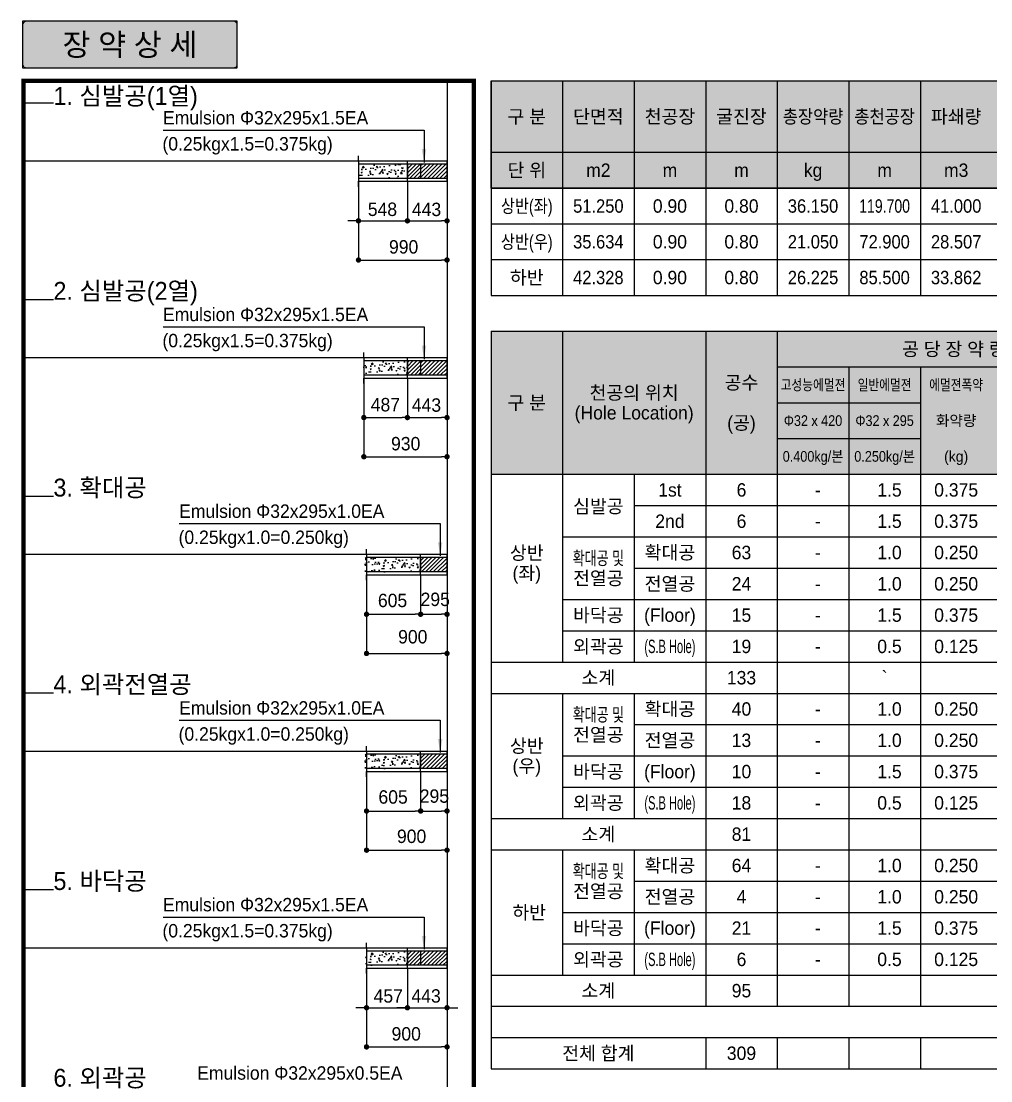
# Model space of a CAD drawing. Extents: x -689 to 317106, y 182884 to 219577.
# Drawn here: x 296079 to 306918, y 190127 to 201977 of the extents above; entities that cross this region are included whole.
import ezdxf
from ezdxf.enums import TextEntityAlignment as Align

# ---------------------------------------------------------------- set-up
doc = ezdxf.new("R2010")
doc.units = 0
doc.header["$LTSCALE"] = 500
doc.header["$MEASUREMENT"] = 0
doc.layers.get('DEFPOINTS').update_dxf_attribs({"color": 55})
doc.layers.add('0-21', color=21, linetype='Continuous', plot=False)
doc.layers.add('0-250line', color=250, linetype='Continuous', lineweight=9, true_color=0x333333)
doc.layers.add('0-251', color=7, linetype='Continuous', true_color=0x6e6e6e)
doc.layers.add('0-253', color=7, linetype='Continuous', true_color=0xcfcfcf)
for name, color, linetype in [('0-255', 52, 'Continuous'), ('A-DIM01', 1, 'Continuous'), ('CS-TABL-LIN1', 4, 'Continuous'), ('CS-TABL-LIN2', 1, 'Continuous'), ('CS-TABL-TEX2', 6, 'Continuous'), ('CS-TABL-TEX3', 7, 'Continuous'), ('CZ-TEXT-04', 6, 'Continuous'), ('TU-BLOCK-DMP', 7, 'Continuous'), ('TU-BLOCK-EXP', 1, 'Continuous'), ('TU-HOLE-EXEC', 3, 'Continuous'), ('TU-LEAD-LINE', 1, 'Continuous'), ('TU-LEAD-TEX1', 3, 'Continuous')]:
    doc.layers.add(name, color=color, linetype=linetype)
doc.styles.add('GTXT', font='')
doc.styles.add('돋움', font='')
doc.styles.add('돋움체', font='')
doc.styles.add('맑은고딕(굵게)', font='malgunbd.ttf')
doc.styles.add('일반문자', font='')
doc.styles.get('GTXT').set_extended_font_data('Dotum')
doc.styles.get('돋움').set_extended_font_data('Dotum')
doc.styles.get('돋움체').set_extended_font_data('Dotum')
doc.styles.get('일반문자').set_extended_font_data('Dotum')
doc.linetypes.add('CFZ008', pattern='A,0.9,-0.2,[106,KHCLINE.shx,S=0.00606,R=180,X=0,Y=0],0.9', length=2)
doc.dimstyles.new('D_50', dxfattribs={"dimscale": 50, "dimtxt": 3, "dimasz": 1.2, "dimexe": 0, "dimexo": 0, "dimgap": 1.2, "dimtad": 1, "dimdec": 0, "dimrnd": 0.0005, "dimdsep": 46, "dimlunit": 6, "dimtxsty": '돋움체', "dimblk": 'DOT', "dimcen": 0.09, "dimclrd": 1, "dimclre": 1, "dimclrt": 1, "dimaunit": 1, "dimadec": 0, "dimazin": 0, "dimtfac": 1, "dimtdec": 0, "dimtix": 1, "dimtmove": 2, "dimatfit": 0, "dimfxl": 1, "dimtvp": 2, "dimtolj": 1, "dimtzin": 0, "dimlwd": -1, "dimlwe": -1, "dimarcsym": 0})

# ---------------------------------------------------------------- blocks, each defined once
blk = doc.blocks.new('재료표제목')
at = {"layer": '0-253'}
h = blk.add_hatch(color=256, dxfattribs=at)
h.dxf.hatch_style = 1
h.paths.add_polyline_path([(0, 1600), (14400, 1600), (14400, 0), (0, 0)])
at = {"layer": 'CS-TABL-LIN1'}
for p, q in [((0, 1600), (0, 0)), ((0, 1600), (14400, 1600)), ((0, 0), (14400, 0))]:
    blk.add_line(p, q, dxfattribs=at)
at = {"layer": 'CS-TABL-LIN2'}
for p, q in [((800, 1600), (800, 0)), ((2400, 1600), (2400, 0)), ((3200, 1600), (3200, 0)), ((3200, 1200), (13600, 1200)), ((4000, 1200), (4000, 0)), ((4800, 1200), (4800, 0)), ((3200, 800), (4800, 800)), ((3200, 400), (4800, 400))]:
    blk.add_line(p, q, dxfattribs=at)
at = {"layer": 'CS-TABL-TEX2', "style": '일반문자'}
for s, height, p in [('공 당 장 약 량 (kg/Hole)', 150, (5600, 1400)), ('공수', 150, (2800, 1025)), ('천공의 위치', 150, (1600, 912)), ('구 분', 150, (400, 800)), ('(Hole Location)', 150, (1600, 688)), ('(공)', 150, (2800, 575)), ('화약량', 120, (5200, 600)), ('(kg)', 120, (5200, 200))]:
    blk.add_text(s, height=height, dxfattribs=at).set_placement(p, align=Align.MIDDLE_CENTER)
for s, width, p in [('고성능에멀젼', 0.8, (3600, 1000)), ('일반에멀젼', 0.8, (4400, 1000)), ('에멀젼폭약', 0.8, (5200, 1000)), ('Φ32ⅹ420', 0.9, (3600, 600)), ('Φ32ⅹ295', 0.9, (4400, 600)), ('0.400kg/본', 0.9, (3600, 200)), ('0.250kg/본', 0.9, (4400, 200))]:
    blk.add_text(s, height=120, dxfattribs=dict(at, width=width)).set_placement(p, align=Align.MIDDLE_CENTER)
blk = doc.blocks.new('장약제원제목')
at = {"layer": '0-253'}
h = blk.add_hatch(color=256, dxfattribs=at)
h.dxf.hatch_style = 1
h.paths.add_polyline_path([(500931, 27019), (515331, 27019), (515331, 25819), (500931, 25819)])
at = {"color": 4}
blk.add_lwpolyline([(500931, 27019), (515331, 27019), (515331, 25819), (500931, 25819)], close=True, dxfattribs=at)
at = {"layer": 'CS-TABL-LIN1'}
for p, q in [((500931, 27019), (500931, 25819)), ((500931, 27019), (515331, 27019)), ((500931, 25819), (515331, 25819))]:
    blk.add_line(p, q, dxfattribs=at)
at = {"layer": 'CS-TABL-LIN2'}
for p, q in [((501731, 27019), (501731, 25819)), ((502531, 27019), (502531, 25819)), ((503331, 27019), (503331, 25819)), ((504131, 27019), (504131, 25819)), ((504931, 27019), (504931, 25819)), ((505731, 27019), (505731, 25819)), ((500931, 26219), (515331, 26219))]:
    blk.add_line(p, q, dxfattribs=at)
at = {"layer": 'CS-TABL-TEX2', "style": '일반문자'}
for s, p in [('구 분', (501331, 26619)), ('단면적', (502131, 26619)), ('천공장', (502931, 26619)), ('굴진장', (503731, 26619)), ('파쇄량', (506131, 26619)), ('단 위', (501331, 26019)), ('m2', (502131, 26019)), ('kg', (504531, 26019)), ('m3', (506131, 26019)), ('m', (502931, 26019)), ('m', (503731, 26019)), ('m', (505331, 26019))]:
    blk.add_text(s, height=150, dxfattribs=at).set_placement(p, align=Align.MIDDLE_CENTER)
at = {"layer": 'CS-TABL-TEX2', "style": '일반문자', "width": 0.9}
for s, p in [('총장약량', (504531, 26619)), ('총천공장', (505331, 26619))]:
    blk.add_text(s, height=150, dxfattribs=at).set_placement(p, align=Align.MIDDLE_CENTER)
blk = doc.blocks.new('_Dot')
at = {"color": 0, "linetype": 'ByBlock', "lineweight": -2}
blk.add_line((-0.5, 0), (-1, 0), dxfattribs=at)
at = {"color": 0, "linetype": 'ByBlock', "const_width": 0.5}
blk.add_lwpolyline([(-0.25, 0, 1), (0.25, 0, 1)], format="xyb", close=True, dxfattribs=at)
blk = doc.blocks.new('*D143')
at = {"layer": 'A-DIM01', "color": 1, "ltscale": 10, "transparency": 16777216}
for p, q in [((300396, 200186), (300396, 199744)), ((300839, 200186), (300839, 199744)), ((300456, 199744), (300779, 199744))]:
    blk.add_line(p, q, dxfattribs=at)
at = {"layer": 'DEFPOINTS', "color": 0, "ltscale": 10, "transparency": 16777216}
for p in [(300396, 200186), (300839, 200186), (300839, 199744)]:
    blk.add_point(p, dxfattribs=at)
at = {"layer": 'A-DIM01', "color": 1, "ltscale": 10, "transparency": 16777216, "xscale": 60, "yscale": 60, "zscale": 60, "rotation": 180}
blk.add_blockref('_Dot', (300396, 199744), dxfattribs=at)
at = {"layer": 'A-DIM01', "color": 1, "ltscale": 10, "transparency": 16777216, "xscale": 60, "yscale": 60, "zscale": 60}
blk.add_blockref('_Dot', (300839, 199744), dxfattribs=at)
at = {"layer": 'A-DIM01', "color": 1, "ltscale": 10, "transparency": 16777216, "insert": (300610, 199871), "char_height": 150, "attachment_point": 5, "style": '돋움체'}
blk.add_mtext('\\A1;443', dxfattribs=at)
blk = doc.blocks.new('*D144')
at = {"layer": 'A-DIM01', "color": 1, "ltscale": 10, "transparency": 16777216}
for p, q in [((299849, 199906), (299849, 199306)), ((300839, 199906), (300839, 199306)), ((299909, 199306), (300779, 199306))]:
    blk.add_line(p, q, dxfattribs=at)
at = {"layer": 'DEFPOINTS', "color": 0, "ltscale": 10, "transparency": 16777216}
for p in [(299849, 199906), (300839, 199906), (300839, 199306)]:
    blk.add_point(p, dxfattribs=at)
at = {"layer": 'A-DIM01', "color": 1, "ltscale": 10, "transparency": 16777216, "xscale": 60, "yscale": 60, "zscale": 60, "rotation": 180}
blk.add_blockref('_Dot', (299849, 199306), dxfattribs=at)
at = {"layer": 'A-DIM01', "color": 1, "ltscale": 10, "transparency": 16777216, "xscale": 60, "yscale": 60, "zscale": 60}
blk.add_blockref('_Dot', (300839, 199306), dxfattribs=at)
at = {"layer": 'A-DIM01', "color": 1, "ltscale": 10, "transparency": 16777216, "insert": (300354, 199452), "char_height": 150, "attachment_point": 5, "style": '돋움체'}
blk.add_mtext('\\A1;990', dxfattribs=at)
blk = doc.blocks.new('*D145')
at = {"layer": 'A-DIM01', "color": 1, "ltscale": 10, "transparency": 16777216}
for p, q in [((299849, 200186), (299849, 199744)), ((300396, 200186), (300396, 199744)), ((299789, 199744), (299729, 199744)), ((299849, 199744), (300396, 199744)), ((300456, 199744), (300516, 199744))]:
    blk.add_line(p, q, dxfattribs=at)
at = {"layer": 'DEFPOINTS', "color": 0, "ltscale": 10, "transparency": 16777216}
for p in [(299849, 200186), (300396, 200186), (300396, 199744)]:
    blk.add_point(p, dxfattribs=at)
at = {"layer": 'A-DIM01', "color": 1, "ltscale": 10, "transparency": 16777216, "xscale": 60, "yscale": 60, "zscale": 60}
blk.add_blockref('_Dot', (299849, 199744), dxfattribs=at)
at = {"layer": 'A-DIM01', "color": 1, "ltscale": 10, "transparency": 16777216, "xscale": 60, "yscale": 60, "zscale": 60, "rotation": 180}
blk.add_blockref('_Dot', (300396, 199744), dxfattribs=at)
at = {"layer": 'A-DIM01', "color": 1, "ltscale": 10, "transparency": 16777216, "insert": (300117, 199872), "char_height": 150, "attachment_point": 5, "style": '돋움체'}
blk.add_mtext('\\A1;548', dxfattribs=at)
blk = doc.blocks.new('H32X295X1E')
at = {"layer": 'TU-BLOCK-EXP'}
h = blk.add_hatch(dxfattribs=at)
h.set_pattern_fill('ANSI31', color=256, scale=250, style=0)
h.set_pattern_definition([(45, (-316155.435, 427992.11), (-22.097087, 22.097087), [])])
h.paths.add_polyline_path([(295, 0), (295, 160), (0, 160), (0, 0)])
at = {"layer": 'TU-BLOCK-EXP', "color": 7}
for p, q in [((0, 160), (0, 0)), ((295, 160), (295, 0)), ((295, 0), (0, 0))]:
    blk.add_line(p, q, dxfattribs=at)
blk.add_lwpolyline([(295, 160), (0, 160)], dxfattribs=at)
blk = doc.blocks.new('H32X295X0.5E')
at = {"layer": 'TU-BLOCK-EXP'}
h = blk.add_hatch(dxfattribs=at)
h.set_pattern_fill('ANSI31', color=256, scale=250, style=0)
h.set_pattern_definition([(45, (-316532.52, 427992.11), (-22.097087, 22.097087), [])])
h.paths.add_polyline_path([(147.5, 160), (0, 160), (0, 0), (147.5, 0)])
at = {"layer": 'TU-BLOCK-EXP', "color": 7}
for p, q in [((0, 160), (0, 0)), ((147.5, 160), (147.5, 0)), ((147.5, 0), (0, 0))]:
    blk.add_line(p, q, dxfattribs=at)
blk.add_lwpolyline([(147.5, 160), (0, 160)], dxfattribs=at)
blk = doc.blocks.new('*D146')
at = {"layer": 'A-DIM01', "color": 1, "ltscale": 10, "transparency": 16777216}
for p, q in [((300396, 197986), (300396, 197544)), ((300839, 197986), (300839, 197544)), ((300456, 197544), (300779, 197544))]:
    blk.add_line(p, q, dxfattribs=at)
at = {"layer": 'DEFPOINTS', "color": 0, "ltscale": 10, "transparency": 16777216}
for p in [(300396, 197986), (300839, 197986), (300839, 197544)]:
    blk.add_point(p, dxfattribs=at)
at = {"layer": 'A-DIM01', "color": 1, "ltscale": 10, "transparency": 16777216, "xscale": 60, "yscale": 60, "zscale": 60, "rotation": 180}
blk.add_blockref('_Dot', (300396, 197544), dxfattribs=at)
at = {"layer": 'A-DIM01', "color": 1, "ltscale": 10, "transparency": 16777216, "xscale": 60, "yscale": 60, "zscale": 60}
blk.add_blockref('_Dot', (300839, 197544), dxfattribs=at)
at = {"layer": 'A-DIM01', "color": 1, "ltscale": 10, "transparency": 16777216, "insert": (300609, 197683), "char_height": 150, "attachment_point": 5, "style": '돋움체'}
blk.add_mtext('\\A1;443', dxfattribs=at)
blk = doc.blocks.new('*D147')
at = {"layer": 'A-DIM01', "color": 1, "ltscale": 10, "transparency": 16777216}
for p, q in [((299909, 197706), (299909, 197106)), ((300839, 197706), (300839, 197106)), ((299969, 197106), (300779, 197106))]:
    blk.add_line(p, q, dxfattribs=at)
at = {"layer": 'DEFPOINTS', "color": 0, "ltscale": 10, "transparency": 16777216}
for p in [(299909, 197706), (300839, 197706), (300839, 197106)]:
    blk.add_point(p, dxfattribs=at)
at = {"layer": 'A-DIM01', "color": 1, "ltscale": 10, "transparency": 16777216, "xscale": 60, "yscale": 60, "zscale": 60, "rotation": 180}
blk.add_blockref('_Dot', (299909, 197106), dxfattribs=at)
at = {"layer": 'A-DIM01', "color": 1, "ltscale": 10, "transparency": 16777216, "xscale": 60, "yscale": 60, "zscale": 60}
blk.add_blockref('_Dot', (300839, 197106), dxfattribs=at)
at = {"layer": 'A-DIM01', "color": 1, "ltscale": 10, "transparency": 16777216, "insert": (300377, 197251), "char_height": 150, "attachment_point": 5, "style": '돋움체'}
blk.add_mtext('\\A1;930', dxfattribs=at)
blk = doc.blocks.new('*D148')
at = {"layer": 'A-DIM01', "color": 1, "ltscale": 10, "transparency": 16777216}
for p, q in [((299909, 197986), (299909, 197544)), ((300396, 197986), (300396, 197544)), ((299969, 197544), (300336, 197544))]:
    blk.add_line(p, q, dxfattribs=at)
at = {"layer": 'DEFPOINTS', "color": 0, "ltscale": 10, "transparency": 16777216}
for p in [(299909, 197986), (300396, 197986), (300396, 197544)]:
    blk.add_point(p, dxfattribs=at)
at = {"layer": 'A-DIM01', "color": 1, "ltscale": 10, "transparency": 16777216, "xscale": 60, "yscale": 60, "zscale": 60, "rotation": 180}
blk.add_blockref('_Dot', (299909, 197544), dxfattribs=at)
at = {"layer": 'A-DIM01', "color": 1, "ltscale": 10, "transparency": 16777216, "xscale": 60, "yscale": 60, "zscale": 60}
blk.add_blockref('_Dot', (300396, 197544), dxfattribs=at)
at = {"layer": 'A-DIM01', "color": 1, "ltscale": 10, "transparency": 16777216, "insert": (300150, 197687), "char_height": 150, "attachment_point": 5, "style": '돋움체'}
blk.add_mtext('\\A1;487', dxfattribs=at)
blk = doc.blocks.new('*D149')
at = {"layer": 'A-DIM01', "color": 1, "ltscale": 10, "transparency": 16777216}
for p, q in [((300544, 195786), (300544, 195344)), ((300839, 195786), (300839, 195344)), ((300604, 195344), (300779, 195344))]:
    blk.add_line(p, q, dxfattribs=at)
at = {"layer": 'DEFPOINTS', "color": 0, "ltscale": 10, "transparency": 16777216}
for p in [(300544, 195786), (300839, 195786), (300839, 195344)]:
    blk.add_point(p, dxfattribs=at)
at = {"layer": 'A-DIM01', "color": 1, "ltscale": 10, "transparency": 16777216, "xscale": 60, "yscale": 60, "zscale": 60, "rotation": 180}
blk.add_blockref('_Dot', (300544, 195344), dxfattribs=at)
at = {"layer": 'A-DIM01', "color": 1, "ltscale": 10, "transparency": 16777216, "xscale": 60, "yscale": 60, "zscale": 60}
blk.add_blockref('_Dot', (300839, 195344), dxfattribs=at)
at = {"layer": 'A-DIM01', "color": 1, "ltscale": 10, "transparency": 16777216, "insert": (300707, 195510), "char_height": 150, "attachment_point": 5, "style": '돋움체'}
blk.add_mtext('\\A1;295', dxfattribs=at)
blk = doc.blocks.new('*D150')
at = {"layer": 'A-DIM01', "color": 1, "ltscale": 10, "transparency": 16777216}
for p, q in [((299939, 195506), (299939, 194906)), ((300839, 195506), (300839, 194906)), ((299999, 194906), (300779, 194906))]:
    blk.add_line(p, q, dxfattribs=at)
at = {"layer": 'DEFPOINTS', "color": 0, "ltscale": 10, "transparency": 16777216}
for p in [(299939, 195506), (300839, 195506), (300839, 194906)]:
    blk.add_point(p, dxfattribs=at)
at = {"layer": 'A-DIM01', "color": 1, "ltscale": 10, "transparency": 16777216, "xscale": 60, "yscale": 60, "zscale": 60, "rotation": 180}
blk.add_blockref('_Dot', (299939, 194906), dxfattribs=at)
at = {"layer": 'A-DIM01', "color": 1, "ltscale": 10, "transparency": 16777216, "xscale": 60, "yscale": 60, "zscale": 60}
blk.add_blockref('_Dot', (300839, 194906), dxfattribs=at)
at = {"layer": 'A-DIM01', "color": 1, "ltscale": 10, "transparency": 16777216, "insert": (300456, 195092), "char_height": 150, "attachment_point": 5, "style": '돋움체'}
blk.add_mtext('\\A1;900', dxfattribs=at)
blk = doc.blocks.new('*D151')
at = {"layer": 'A-DIM01', "color": 1, "ltscale": 10, "transparency": 16777216}
for p, q in [((299939, 195786), (299939, 195344)), ((300544, 195786), (300544, 195344)), ((299999, 195344), (300484, 195344))]:
    blk.add_line(p, q, dxfattribs=at)
at = {"layer": 'DEFPOINTS', "color": 0, "ltscale": 10, "transparency": 16777216}
for p in [(299939, 195786), (300544, 195786), (300544, 195344)]:
    blk.add_point(p, dxfattribs=at)
at = {"layer": 'A-DIM01', "color": 1, "ltscale": 10, "transparency": 16777216, "xscale": 60, "yscale": 60, "zscale": 60, "rotation": 180}
blk.add_blockref('_Dot', (299939, 195344), dxfattribs=at)
at = {"layer": 'A-DIM01', "color": 1, "ltscale": 10, "transparency": 16777216, "xscale": 60, "yscale": 60, "zscale": 60}
blk.add_blockref('_Dot', (300544, 195344), dxfattribs=at)
at = {"layer": 'A-DIM01', "color": 1, "ltscale": 10, "transparency": 16777216, "insert": (300230, 195498), "char_height": 150, "attachment_point": 5, "style": '돋움체'}
blk.add_mtext('\\A1;605', dxfattribs=at)
blk = doc.blocks.new('*D152')
at = {"layer": 'A-DIM01', "color": 1, "ltscale": 10, "transparency": 16777216}
for p, q in [((300396, 191386), (300396, 190944)), ((300839, 191386), (300839, 190944)), ((300336, 190944), (300276, 190944)), ((300396, 190944), (300839, 190944)), ((300899, 190944), (300959, 190944))]:
    blk.add_line(p, q, dxfattribs=at)
at = {"layer": 'DEFPOINTS', "color": 0, "ltscale": 10, "transparency": 16777216}
for p in [(300396, 191386), (300839, 191386), (300839, 190944)]:
    blk.add_point(p, dxfattribs=at)
at = {"layer": 'A-DIM01', "color": 1, "ltscale": 10, "transparency": 16777216, "xscale": 60, "yscale": 60, "zscale": 60}
blk.add_blockref('_Dot', (300396, 190944), dxfattribs=at)
at = {"layer": 'A-DIM01', "color": 1, "ltscale": 10, "transparency": 16777216, "xscale": 60, "yscale": 60, "zscale": 60, "rotation": 180}
blk.add_blockref('_Dot', (300839, 190944), dxfattribs=at)
at = {"layer": 'A-DIM01', "color": 1, "ltscale": 10, "transparency": 16777216, "insert": (300605, 191075), "char_height": 150, "attachment_point": 5, "style": '돋움체'}
blk.add_mtext('\\A1;443', dxfattribs=at)
blk = doc.blocks.new('*D153')
at = {"layer": 'A-DIM01', "color": 1, "ltscale": 10, "transparency": 16777216}
for p, q in [((299939, 191106), (299939, 190506)), ((300839, 191106), (300839, 190506)), ((299999, 190506), (300779, 190506))]:
    blk.add_line(p, q, dxfattribs=at)
at = {"layer": 'DEFPOINTS', "color": 0, "ltscale": 10, "transparency": 16777216}
for p in [(299939, 191106), (300839, 191106), (300839, 190506)]:
    blk.add_point(p, dxfattribs=at)
at = {"layer": 'A-DIM01', "color": 1, "ltscale": 10, "transparency": 16777216, "xscale": 60, "yscale": 60, "zscale": 60, "rotation": 180}
blk.add_blockref('_Dot', (299939, 190506), dxfattribs=at)
at = {"layer": 'A-DIM01', "color": 1, "ltscale": 10, "transparency": 16777216, "xscale": 60, "yscale": 60, "zscale": 60}
blk.add_blockref('_Dot', (300839, 190506), dxfattribs=at)
at = {"layer": 'A-DIM01', "color": 1, "ltscale": 10, "transparency": 16777216, "insert": (300383, 190651), "char_height": 150, "attachment_point": 5, "style": '돋움체'}
blk.add_mtext('\\A1;900', dxfattribs=at)
blk = doc.blocks.new('*D154')
at = {"layer": 'A-DIM01', "color": 1, "ltscale": 10, "transparency": 16777216}
for p, q in [((299939, 191386), (299939, 190944)), ((300396, 191386), (300396, 190944)), ((299879, 190944), (299819, 190944)), ((299939, 190944), (300396, 190944)), ((300456, 190944), (300516, 190944))]:
    blk.add_line(p, q, dxfattribs=at)
at = {"layer": 'DEFPOINTS', "color": 0, "ltscale": 10, "transparency": 16777216}
for p in [(299939, 191386), (300396, 191386), (300396, 190944)]:
    blk.add_point(p, dxfattribs=at)
at = {"layer": 'A-DIM01', "color": 1, "ltscale": 10, "transparency": 16777216, "xscale": 60, "yscale": 60, "zscale": 60}
blk.add_blockref('_Dot', (299939, 190944), dxfattribs=at)
at = {"layer": 'A-DIM01', "color": 1, "ltscale": 10, "transparency": 16777216, "xscale": 60, "yscale": 60, "zscale": 60, "rotation": 180}
blk.add_blockref('_Dot', (300396, 190944), dxfattribs=at)
at = {"layer": 'A-DIM01', "color": 1, "ltscale": 10, "transparency": 16777216, "insert": (300182, 191075), "char_height": 150, "attachment_point": 5, "style": '돋움체'}
blk.add_mtext('\\A1;457', dxfattribs=at)
blk = doc.blocks.new('*D159')
at = {"layer": 'A-DIM01', "color": 1, "ltscale": 10, "transparency": 16777216}
for p, q in [((300544, 193586), (300544, 193144)), ((300839, 193586), (300839, 193144)), ((300604, 193144), (300779, 193144))]:
    blk.add_line(p, q, dxfattribs=at)
at = {"layer": 'DEFPOINTS', "color": 0, "ltscale": 10, "transparency": 16777216}
for p in [(300544, 193586), (300839, 193586), (300839, 193144)]:
    blk.add_point(p, dxfattribs=at)
at = {"layer": 'A-DIM01', "color": 1, "ltscale": 10, "transparency": 16777216, "xscale": 60, "yscale": 60, "zscale": 60, "rotation": 180}
blk.add_blockref('_Dot', (300544, 193144), dxfattribs=at)
at = {"layer": 'A-DIM01', "color": 1, "ltscale": 10, "transparency": 16777216, "xscale": 60, "yscale": 60, "zscale": 60}
blk.add_blockref('_Dot', (300839, 193144), dxfattribs=at)
at = {"layer": 'A-DIM01', "color": 1, "ltscale": 10, "transparency": 16777216, "insert": (300698, 193310), "char_height": 150, "attachment_point": 5, "style": '돋움체'}
blk.add_mtext('\\A1;295', dxfattribs=at)
blk = doc.blocks.new('*D160')
at = {"layer": 'A-DIM01', "color": 1, "ltscale": 10, "transparency": 16777216}
for p, q in [((299939, 193306), (299939, 192706)), ((300839, 193306), (300839, 192706)), ((299999, 192706), (300779, 192706))]:
    blk.add_line(p, q, dxfattribs=at)
at = {"layer": 'DEFPOINTS', "color": 0, "ltscale": 10, "transparency": 16777216}
for p in [(299939, 193306), (300839, 193306), (300839, 192706)]:
    blk.add_point(p, dxfattribs=at)
at = {"layer": 'A-DIM01', "color": 1, "ltscale": 10, "transparency": 16777216, "xscale": 60, "yscale": 60, "zscale": 60, "rotation": 180}
blk.add_blockref('_Dot', (299939, 192706), dxfattribs=at)
at = {"layer": 'A-DIM01', "color": 1, "ltscale": 10, "transparency": 16777216, "xscale": 60, "yscale": 60, "zscale": 60}
blk.add_blockref('_Dot', (300839, 192706), dxfattribs=at)
at = {"layer": 'A-DIM01', "color": 1, "ltscale": 10, "transparency": 16777216, "insert": (300443, 192860), "char_height": 150, "attachment_point": 5, "style": '돋움체'}
blk.add_mtext('\\A1;900', dxfattribs=at)
blk = doc.blocks.new('*D161')
at = {"layer": 'A-DIM01', "color": 1, "ltscale": 10, "transparency": 16777216}
for p, q in [((299939, 193586), (299939, 193144)), ((300544, 193586), (300544, 193144)), ((299999, 193144), (300484, 193144))]:
    blk.add_line(p, q, dxfattribs=at)
at = {"layer": 'DEFPOINTS', "color": 0, "ltscale": 10, "transparency": 16777216}
for p in [(299939, 193586), (300544, 193586), (300544, 193144)]:
    blk.add_point(p, dxfattribs=at)
at = {"layer": 'A-DIM01', "color": 1, "ltscale": 10, "transparency": 16777216, "xscale": 60, "yscale": 60, "zscale": 60, "rotation": 180}
blk.add_blockref('_Dot', (299939, 193144), dxfattribs=at)
at = {"layer": 'A-DIM01', "color": 1, "ltscale": 10, "transparency": 16777216, "xscale": 60, "yscale": 60, "zscale": 60}
blk.add_blockref('_Dot', (300544, 193144), dxfattribs=at)
at = {"layer": 'A-DIM01', "color": 1, "ltscale": 10, "transparency": 16777216, "insert": (300236, 193300), "char_height": 150, "attachment_point": 5, "style": '돋움체'}
blk.add_mtext('\\A1;605', dxfattribs=at)

msp = doc.modelspace()

# ---------------------------------------------------------------- hatches: boundary and pattern name
at = {"layer": '0-250line'}
h = msp.add_hatch(color=256, dxfattribs=at)
edge = h.paths.add_edge_path()
edge.add_line((298494.75596, 201715.15052), (298494.75596, 201927.73759))
edge.add_arc((298445.80457, 201927.73759), 48.95139, 0.000000429, 90.000000429)
edge.add_line((298445.80457, 201976.68898), (296143.70735, 201976.68898))
edge.add_arc((296143.70735, 201927.73759), 48.95139, 89.999999937, 179.999999937)
edge.add_line((296094.75596, 201927.73759), (296094.75596, 201502.56345))
edge.add_arc((296143.70735, 201502.56345), 48.95139, 179.999999879, 269.999999879)
edge.add_line((296143.70735, 201453.61206), (298445.80457, 201453.61206))
edge.add_arc((298445.80457, 201502.56345), 48.95139, 269.999999755, 359.999999755)
edge.add_line((298494.75596, 201502.56345), (298494.75596, 201715.15052))
at = {"layer": 'TU-BLOCK-DMP'}
h = msp.add_hatch(dxfattribs=at)
h.set_pattern_fill('AR-CONC', color=256, scale=20, style=0)
h.set_pattern_definition([(50, (49530.25, 619167.03), (143.452037, -12.550427), [15, -165]), (355, (49530.25, 619167.03), (-27.750267, 150.438427), [12, -132]), (100.4514, (49542.21, 619165.99), (115.701876, 137.88791), [12.74804, -140.228422]), (46.1842, (49530.25, 619207.03), (213.44821, -33.1038), [22.5, -247.5]), (96.6356, (49548.04, 619204.27), (186.93254, 194.82357), [19.12206, -210.3426]), (351.1842, (49530.25, 619207.03), (186.93239, 194.82372), [18, -198]), (21, (49550.25, 619197.03), (119.38141, -80.523778), [15, -165]), (326, (49550.25, 619197.03), (48.663066, 145.03001), [12, -132]), (71.4514, (49560.2, 619190.32), (168.044526, 64.5061), [12.74804, -140.228422]), (37.5, (49530.253, 619167.03), (2.431971, 66.578771), [0, -130.4, 0, -134, 0, -132.5]), (7.5, (49530.25, 619167.03), (52.613907, 78.882342), [0, -76.4, 0, -127.4, 0, -50.5]), (327.5, (49485.653, 619167.03), (106.764487, -4.5109743), [0, -50, 0, -156, 0, -207]), (317.5, (49465.65, 619167.03), (116.637234, 20.020996), [0, -65, 0, -103.6, 0, -147])])
h.paths.add_polyline_path([(300396.36938, 200218.36053), (300396.36938, 200378.36053), (299848.86938, 200378.36053), (299848.86938, 200218.36053)])
h = msp.add_hatch(dxfattribs=at)
h.set_pattern_fill('AR-CONC', color=256, scale=20, style=0)
h.set_pattern_definition([(50, (49630.25, 616967.03), (143.452037, -12.550427), [15, -165]), (355, (49630.25, 616967.03), (-27.750267, 150.438427), [12, -132]), (100.4514, (49642.21, 616965.99), (115.701876, 137.88791), [12.74804, -140.228422]), (46.1842, (49630.25, 617007.03), (213.44821, -33.1038), [22.5, -247.5]), (96.6356, (49648.04, 617004.27), (186.93254, 194.82357), [19.12206, -210.3426]), (351.1842, (49630.25, 617007.03), (186.93239, 194.82372), [18, -198]), (21, (49650.25, 616997.03), (119.38141, -80.523778), [15, -165]), (326, (49650.25, 616997.03), (48.663066, 145.03001), [12, -132]), (71.4514, (49660.2, 616990.32), (168.044526, 64.5061), [12.74804, -140.228422]), (37.5, (49630.253, 616967.03), (2.431971, 66.578771), [0, -130.4, 0, -134, 0, -132.5]), (7.5, (49630.25, 616967.03), (52.613907, 78.882342), [0, -76.4, 0, -127.4, 0, -50.5]), (327.5, (49585.653, 616967.03), (106.764487, -4.5109743), [0, -50, 0, -156, 0, -207]), (317.5, (49565.65, 616967.03), (116.637234, 20.020996), [0, -65, 0, -103.6, 0, -147])])
h.paths.add_polyline_path([(300396.36938, 198018.36053), (300396.36938, 198178.36053), (299908.86938, 198178.36053), (299908.86938, 198018.36053)])
h = msp.add_hatch(dxfattribs=at)
h.set_pattern_fill('AR-CONC', color=256, scale=20, style=0)
h.set_pattern_definition([(50, (49777.75, 614767.03), (143.452037, -12.550427), [15, -165]), (355, (49777.75, 614767.03), (-27.750267, 150.438427), [12, -132]), (100.4514, (49789.71, 614765.99), (115.701876, 137.88791), [12.74804, -140.228422]), (46.1842, (49777.75, 614807.03), (213.44821, -33.1038), [22.5, -247.5]), (96.6356, (49795.54, 614804.27), (186.93254, 194.82357), [19.12206, -210.3426]), (351.1842, (49777.75, 614807.03), (186.93239, 194.82372), [18, -198]), (21, (49797.75, 614797.03), (119.38141, -80.523778), [15, -165]), (326, (49797.75, 614797.03), (48.663066, 145.03001), [12, -132]), (71.4514, (49807.7, 614790.32), (168.044526, 64.5061), [12.74804, -140.228422]), (37.5, (49777.753, 614767.03), (2.431971, 66.578771), [0, -130.4, 0, -134, 0, -132.5]), (7.5, (49777.75, 614767.03), (52.613907, 78.882342), [0, -76.4, 0, -127.4, 0, -50.5]), (327.5, (49733.153, 614767.03), (106.764487, -4.5109743), [0, -50, 0, -156, 0, -207]), (317.5, (49713.15, 614767.03), (116.637234, 20.020996), [0, -65, 0, -103.6, 0, -147])])
h.paths.add_polyline_path([(300543.86938, 195818.36053), (300543.86938, 195978.36053), (299886.36938, 195978.36053), (299886.36938, 195818.36053)])
h = msp.add_hatch(dxfattribs=at)
h.set_pattern_fill('AR-CONC', color=256, scale=20, style=0)
h.set_pattern_definition([(50, (49777.75, 612567.03), (143.452037, -12.550427), [15, -165]), (355, (49777.75, 612567.03), (-27.750267, 150.438427), [12, -132]), (100.4514, (49789.71, 612565.99), (115.701876, 137.88791), [12.74804, -140.228422]), (46.1842, (49777.75, 612607.03), (213.44821, -33.1038), [22.5, -247.5]), (96.6356, (49795.54, 612604.27), (186.93254, 194.82357), [19.12206, -210.3426]), (351.1842, (49777.75, 612607.03), (186.93239, 194.82372), [18, -198]), (21, (49797.75, 612597.03), (119.38141, -80.523778), [15, -165]), (326, (49797.75, 612597.03), (48.663066, 145.03001), [12, -132]), (71.4514, (49807.7, 612590.32), (168.044526, 64.5061), [12.74804, -140.228422]), (37.5, (49777.753, 612567.03), (2.431971, 66.578771), [0, -130.4, 0, -134, 0, -132.5]), (7.5, (49777.75, 612567.03), (52.613907, 78.882342), [0, -76.4, 0, -127.4, 0, -50.5]), (327.5, (49733.153, 612567.03), (106.764487, -4.5109743), [0, -50, 0, -156, 0, -207]), (317.5, (49713.15, 612567.03), (116.637234, 20.020996), [0, -65, 0, -103.6, 0, -147])])
h.paths.add_polyline_path([(300543.86938, 193618.36053), (300543.86938, 193778.36053), (299886.36938, 193778.36053), (299886.36938, 193618.36053)])
h = msp.add_hatch(dxfattribs=at)
h.set_pattern_fill('AR-CONC', color=256, scale=20, style=0)
h.set_pattern_definition([(50, (49630.25, 610367.03), (143.452037, -12.550427), [15, -165]), (355, (49630.25, 610367.03), (-27.750267, 150.438427), [12, -132]), (100.4514, (49642.21, 610365.99), (115.701876, 137.88791), [12.74804, -140.228422]), (46.1842, (49630.25, 610407.03), (213.44821, -33.1038), [22.5, -247.5]), (96.6356, (49648.04, 610404.27), (186.93254, 194.82357), [19.12206, -210.3426]), (351.1842, (49630.25, 610407.03), (186.93239, 194.82372), [18, -198]), (21, (49650.25, 610397.03), (119.38141, -80.523778), [15, -165]), (326, (49650.25, 610397.03), (48.663066, 145.03001), [12, -132]), (71.4514, (49660.2, 610390.32), (168.044526, 64.5061), [12.74804, -140.228422]), (37.5, (49630.253, 610367.03), (2.431971, 66.578771), [0, -130.4, 0, -134, 0, -132.5]), (7.5, (49630.25, 610367.03), (52.613907, 78.882342), [0, -76.4, 0, -127.4, 0, -50.5]), (327.5, (49585.653, 610367.03), (106.764487, -4.5109743), [0, -50, 0, -156, 0, -207]), (317.5, (49565.65, 610367.03), (116.637234, 20.020996), [0, -65, 0, -103.6, 0, -147])])
h.paths.add_polyline_path([(300396.36938, 191418.36053), (300396.36938, 191578.36053), (299928.86938, 191578.36053), (299928.86938, 191418.36053)])

# ---------------------------------------------------------------- linework, layer by layer
at = {"layer": '0-21'}
msp.add_lwpolyline([(298494.75596, 201976.68898), (296094.75596, 201976.68898), (296094.75596, 201453.61206), (298494.75596, 201453.61206), (298494.75596, 201976.68898)], close=True, dxfattribs=at)
at = {"layer": '0-250line', "lineweight": 0}
msp.add_lwpolyline([(298494.75596, 201715.15052), (298494.75596, 201927.73759, 0.4142135624), (298445.80457, 201976.68898), (296143.70735, 201976.68898, 0.4142135624), (296094.75596, 201927.73759), (296094.75596, 201502.56345, 0.4142135624), (296143.70735, 201453.61206), (298445.80457, 201453.61206, 0.4142135624), (298494.75596, 201502.56345)], format="xyb", close=True, dxfattribs=at)
at = {"layer": '0-251', "const_width": 50}
msp.add_lwpolyline([(296103.63475, 201309.94733), (301138.86938, 201309.94733), (301138.86938, 186134.30698), (296103.63475, 186134.30698)], close=True, dxfattribs=at)
at = {"layer": 'CS-TABL-LIN1'}
for p, q in [((301330.64711, 200109.94733), (301330.64711, 198909.94733)), ((301330.64711, 198909.94733), (315730.64711, 198909.94733)), ((301330.64711, 196909.94733), (301330.64711, 190959.94733)), ((301330.64711, 194459.94733), (315730.64711, 194459.94733)), ((301330.64711, 192709.94733), (315730.64711, 192709.94733)), ((301330.64711, 190959.94733), (301330.64711, 190259.94733)), ((301330.64711, 190959.94733), (315730.64711, 190959.94733)), ((301330.64711, 190609.94733), (315730.64711, 190609.94733)), ((301330.64711, 190259.94733), (315730.64711, 190259.94733))]:
    msp.add_line(p, q, dxfattribs=at)
at = {"layer": 'CS-TABL-LIN2'}
for p, q in [((302130.64711, 200109.94733), (302130.64711, 198909.94733)), ((302930.64711, 200109.94733), (302930.64711, 198909.94733)), ((303730.64711, 200109.94733), (303730.64711, 198909.94733)), ((304530.64711, 200109.94733), (304530.64711, 198909.94733)), ((305330.64711, 200109.94733), (305330.64711, 198909.94733)), ((306130.64711, 200109.94733), (306130.64711, 198909.94733)), ((301330.64711, 199709.94733), (315730.64711, 199709.94733)), ((301330.64711, 199309.94733), (315730.64711, 199309.94733)), ((302130.64711, 196909.94733), (302130.64711, 194809.94733)), ((302930.64711, 196909.94733), (302930.64711, 194809.94733)), ((303730.64711, 196909.94733), (303730.64711, 190959.94733)), ((304530.64711, 196909.94733), (304530.64711, 190959.94733)), ((305330.64711, 196909.94733), (305330.64711, 190959.94733)), ((306130.64711, 196909.94733), (306130.64711, 190959.94733)), ((302930.64711, 196559.94733), (314930.64711, 196559.94733)), ((302130.64711, 196209.94733), (314930.64711, 196209.94733)), ((302930.64711, 196209.94733), (314930.64711, 196209.94733)), ((302930.64711, 195859.94733), (314930.64711, 195859.94733)), ((302130.64711, 195509.94733), (314930.64711, 195509.94733)), ((302130.64711, 195159.94733), (314930.64711, 195159.94733)), ((301330.64711, 194809.94733), (314930.64711, 194809.94733)), ((302130.64711, 194459.94733), (302130.64711, 193059.94733)), ((302930.64711, 194459.94733), (302930.64711, 193059.94733)), ((302930.64711, 194109.94733), (314930.64711, 194109.94733)), ((302130.64711, 193759.94733), (314930.64711, 193759.94733)), ((302130.64711, 193409.94733), (314930.64711, 193409.94733)), ((301330.64711, 193059.94733), (314930.64711, 193059.94733)), ((302130.64711, 192709.94733), (302130.64711, 191309.94733)), ((302930.64711, 192709.94733), (302930.64711, 191309.94733)), ((302930.64711, 192359.94733), (314930.64711, 192359.94733)), ((302130.64711, 192009.94733), (314930.64711, 192009.94733)), ((302130.64711, 191659.94733), (314930.64711, 191659.94733)), ((301330.64711, 191309.94733), (314930.64711, 191309.94733)), ((303730.64711, 190609.94733), (303730.64711, 190259.94733)), ((304530.64711, 190609.94733), (304530.64711, 190259.94733)), ((305330.64711, 190609.94733), (305330.64711, 190259.94733)), ((306130.64711, 190609.94733), (306130.64711, 190259.94733))]:
    msp.add_line(p, q, dxfattribs=at)
at = {"layer": 'DEFPOINTS'}
for p, q in [((300838.86938, 201309.94733), (300838.86938, 186134.30698)), ((296438.86938, 201060.86053), (296094.75596, 201060.86053)), ((300838.86938, 200410.86053), (296094.75596, 200410.86053)), ((300396.36938, 200185.86053), (300396.36938, 200410.86053)), ((300838.86938, 200378.36053), (299848.86938, 200378.36053)), ((300838.86938, 200218.36053), (299848.86938, 200218.36053)), ((296438.86938, 198860.86053), (296094.75596, 198860.86053)), ((300838.86938, 198210.86053), (296094.75596, 198210.86053)), ((300838.86938, 198178.36053), (299908.86938, 198178.36053)), ((300396.36938, 197985.86053), (300396.36938, 198210.86053)), ((300838.86938, 198018.36053), (299908.86938, 198018.36053)), ((296438.86938, 196660.86053), (296094.75596, 196660.86053)), ((300838.86938, 196010.86053), (296094.75596, 196010.86053)), ((300543.86938, 195785.86053), (300543.86938, 196010.86053)), ((300838.86938, 195978.36053), (299939.36938, 195978.36053)), ((300838.86938, 195818.36053), (299939.36938, 195818.36053)), ((296438.86938, 194460.86053), (296094.75596, 194460.86053)), ((300838.86938, 193810.86053), (296094.75596, 193810.86053)), ((300838.86938, 193778.36053), (299939.36938, 193778.36053)), ((300543.86938, 193585.86053), (300543.86938, 193810.86053)), ((300838.86938, 193618.36053), (299939.36938, 193618.36053)), ((296438.86938, 192260.86053), (296094.75596, 192260.86053)), ((300838.86938, 191610.86053), (296094.75596, 191610.86053)), ((300838.86938, 191578.36053), (299938.86938, 191578.36053)), ((300396.36938, 191385.86053), (300396.36938, 191610.86053)), ((300838.86938, 191418.36053), (299938.86938, 191418.36053))]:
    msp.add_line(p, q, dxfattribs=at)
at = {"layer": 'DEFPOINTS', "linetype": 'ByBlock', "ltscale": 10}
for p, q in [((299848.86938, 200410.86053), (299848.86938, 200185.86053)), ((299908.86938, 198210.86053), (299908.86938, 197985.86053)), ((299939.36938, 196010.86053), (299939.36938, 195785.86053)), ((299939.36938, 193810.86053), (299939.36938, 193585.86053)), ((299938.86938, 191610.86053), (299938.86938, 191385.86053))]:
    msp.add_line(p, q, dxfattribs=at)
at = {"layer": 'DEFPOINTS'}
msp.add_lwpolyline([(296094.75596, 201309.94733), (301138.86938, 201309.94733), (301138.86938, 186134.30698), (296094.75596, 186134.30698)], close=True, dxfattribs=at)
at = {"layer": 'TU-HOLE-EXEC'}
for p, q in [((299848.86938, 200410.86053), (299848.86938, 200470.76683)), ((299848.86938, 200125.95422), (299848.86938, 200185.86053)), ((299908.86938, 198210.86053), (299908.86938, 198270.76683)), ((299908.86938, 197925.95422), (299908.86938, 197985.86053)), ((299939.36938, 196010.86053), (299939.36938, 196070.76683)), ((299939.36938, 195725.95422), (299939.36938, 195785.86053)), ((299939.36938, 193810.86053), (299939.36938, 193870.76683)), ((299939.36938, 193525.95422), (299939.36938, 193585.86053)), ((299938.86938, 191610.86053), (299938.86938, 191670.76683)), ((299938.86938, 191325.95422), (299938.86938, 191385.86053))]:
    msp.add_line(p, q, dxfattribs=at)
at = {"layer": 'TU-HOLE-EXEC', "linetype": 'CFZ008', "ltscale": 0.5}
for p, q in [((300838.86938, 200185.86053), (300838.86938, 200410.86053)), ((300838.86938, 197985.86053), (300838.86938, 198210.86053)), ((300838.86938, 195785.86053), (300838.86938, 196010.86053)), ((300838.86938, 193585.86053), (300838.86938, 193810.86053)), ((300838.86938, 191385.86053), (300838.86938, 191610.86053))]:
    msp.add_line(p, q, dxfattribs=at)
for points in [[(299848.86938, 200185.86053), (300838.86938, 200185.86053), (300838.86938, 200410.86053), (299848.86938, 200410.86053)], [(299908.86938, 197985.86053), (300838.86938, 197985.86053), (300838.86938, 198210.86053), (299908.86938, 198210.86053)], [(299939.36938, 195785.86053), (300838.86938, 195785.86053), (300838.86938, 196010.86053), (299939.36938, 196010.86053)], [(299939.36938, 193585.86053), (300838.86938, 193585.86053), (300838.86938, 193810.86053), (299939.36938, 193810.86053)], [(299938.86938, 191385.86053), (300838.86938, 191385.86053), (300838.86938, 191610.86053), (299938.86938, 191610.86053)]]:
    msp.add_lwpolyline(points, dxfattribs=at)
at = {"layer": 'TU-LEAD-LINE', "linetype": 'Continuous'}
for p, q in [((297664.09657, 200758.41639), (300582.47815, 200758.41639)), ((300582.47815, 200758.41639), (300582.47815, 200397.86053)), ((297664.09657, 198558.41639), (300582.47815, 198558.41639)), ((300582.47815, 198558.41639), (300582.47815, 198197.86053)), ((297844.55166, 196358.41639), (300762.93324, 196358.41639)), ((300762.93324, 196358.41639), (300762.93324, 195997.86053)), ((297844.55166, 194158.41639), (300762.93324, 194158.41639)), ((300762.93324, 194158.41639), (300762.93324, 193797.86053)), ((297664.09657, 191958.41639), (300582.47815, 191958.41639)), ((300582.47815, 191958.41639), (300582.47815, 191597.86053))]:
    msp.add_line(p, q, dxfattribs=at)
at = {"layer": 'TU-LEAD-LINE'}
for points in [[(300556.68899, 200547.72686), (300582.47815, 200397.86053), (300606.6883, 200547.99003)], [(300556.68899, 198347.72686), (300582.47815, 198197.86053), (300606.6883, 198347.99003)], [(300737.14408, 196147.72686), (300762.93324, 195997.86053), (300787.14339, 196147.99003)], [(300737.14408, 193947.72686), (300762.93324, 193797.86053), (300787.14339, 193947.99003)], [(300556.68899, 191747.72686), (300582.47815, 191597.86053), (300606.6883, 191747.99003)]]:
    msp.add_solid(points, dxfattribs=at)

# ---------------------------------------------------------------- block references
for name, p in [('장약제원제목', (-199600.16885, 174291.16701)), ('재료표제목', (301330.64711, 196909.94733))]:
    msp.add_blockref(name, p)
at = {"layer": 'TU-BLOCK-EXP'}
for name, p in [('H32X295X0.5E', (300396.36938, 200218.36053)), ('H32X295X1E', (300543.86938, 200218.36053)), ('H32X295X0.5E', (300396.36938, 198018.36053)), ('H32X295X1E', (300543.86938, 198018.36053)), ('H32X295X1E', (300543.86938, 195818.36053)), ('H32X295X1E', (300543.86938, 193618.36053)), ('H32X295X0.5E', (300396.36938, 191418.36053)), ('H32X295X1E', (300543.86938, 191418.36053))]:
    msp.add_blockref(name, p, dxfattribs=at)

# ---------------------------------------------------------------- texts
at = {"layer": '0-255', "color": 7, "true_color": 0xffffff, "style": '맑은고딕(굵게)'}
msp.add_text('장 약 상 세', height=250, rotation=359.97820732, dxfattribs=at).set_placement((297294.75596, 201715.15052), align=Align.MIDDLE_CENTER)
at = {"layer": 'CS-TABL-TEX3', "style": '돋움'}
for s, width, p in [('상반(좌)', 0.83, (301730.64711, 199909.94733)), ('51.250', 0.94, (302530.64711, 199909.94733)), ('36.150', 0.94, (304930.64711, 199909.94733)), ('119.700', 0.8, (305730.64711, 199909.94733)), ('41.000', 0.94, (306530.64711, 199909.94733)), ('상반(우)', 0.83, (301730.64711, 199509.94733)), ('35.634', 0.94, (302530.64711, 199509.94733)), ('21.050', 0.94, (304930.64711, 199509.94733)), ('72.900', 0.94, (305730.64711, 199509.94733)), ('28.507', 0.94, (306530.64711, 199509.94733)), ('42.328', 0.94, (302530.64711, 199109.94733)), ('26.225', 0.94, (304930.64711, 199109.94733)), ('85.500', 0.94, (305730.64711, 199109.94733)), ('33.862', 0.94, (306530.64711, 199109.94733)), ('확대공 및', 0.71, (302530.64711, 195972.44733)), ('(S.B Hole)', 0.63, (303330.64711, 194984.94733)), ('확대공 및', 0.71, (302530.64711, 194222.44733)), ('(S.B Hole)', 0.63, (303330.64711, 193234.94733)), ('확대공 및', 0.71, (302530.64711, 192472.44733)), ('(S.B Hole)', 0.63, (303330.64711, 191484.94733))]:
    msp.add_text(s, height=150, dxfattribs=dict(at, width=width)).set_placement(p, align=Align.MIDDLE_CENTER)
for s, p in [('0.90', (303330.64711, 199909.94733)), ('0.80', (304130.64711, 199909.94733)), ('0.90', (303330.64711, 199509.94733)), ('0.80', (304130.64711, 199509.94733)), ('하반', (301730.64711, 199109.94733)), ('0.90', (303330.64711, 199109.94733)), ('0.80', (304130.64711, 199109.94733)), ('1st', (303330.64711, 196734.94733)), ('6', (304130.64711, 196734.94733)), ('  -', (304930.64711, 196734.94733)), ('  1.5', (305730.64711, 196734.94733)), ('0.375', (306530.64711, 196734.94733)), ('심발공', (302530.64711, 196552.06227)), ('2nd', (303330.64711, 196384.94733)), ('6', (304130.64711, 196384.94733)), ('  -', (304930.64711, 196384.94733)), ('  1.5', (305730.64711, 196384.94733)), ('0.375', (306530.64711, 196384.94733)), ('상반', (301730.64711, 196030.71688)), ('확대공', (303330.64711, 196034.94733)), ('63', (304130.64711, 196034.94733)), ('  -', (304930.64711, 196034.94733)), ('  1.0', (305730.64711, 196034.94733)), ('0.250', (306530.64711, 196034.94733)), ('(좌)', (301730.64711, 195805.71688)), ('전열공', (302530.64711, 195747.44733)), ('전열공', (303330.64711, 195684.94733)), ('24', (304130.64711, 195684.94733)), ('  1.0', (305730.64711, 195684.94733)), ('0.250', (306530.64711, 195684.94733)), ('  -', (304930.64711, 195684.94733)), ('바닥공', (302530.64711, 195334.94733)), ('(Floor)', (303330.64711, 195334.94733)), ('15', (304130.64711, 195334.94733)), ('  1.5', (305730.64711, 195334.94733)), ('0.375', (306530.64711, 195334.94733)), ('  -', (304930.64711, 195334.94733)), ('외곽공', (302530.64711, 194984.94733)), ('19', (304130.64711, 194984.94733)), ('  0.5', (305730.64711, 194984.94733)), ('0.125', (306530.64711, 194984.94733)), ('  -', (304930.64711, 194984.94733)), ('소계', (302530.64711, 194634.94733)), ('133', (304130.64711, 194634.94733)), ('`', (305730.64711, 194634.94733)), ('확대공', (303330.64711, 194284.94733)), ('40', (304130.64711, 194284.94733)), ('  1.0', (305730.64711, 194284.94733)), ('0.250', (306530.64711, 194284.94733)), ('  -', (304930.64711, 194284.94733)), ('전열공', (302530.64711, 193997.44733)), ('전열공', (303330.64711, 193934.94733)), ('13', (304130.64711, 193934.94733)), ('  1.0', (305730.64711, 193934.94733)), ('0.250', (306530.64711, 193934.94733)), ('상반', (301730.64711, 193872.44733)), ('  -', (304930.64711, 193934.94733)), ('(우)', (301730.64711, 193647.44733)), ('바닥공', (302530.64711, 193584.94733)), ('(Floor)', (303330.64711, 193584.94733)), ('10', (304130.64711, 193584.94733)), ('  1.5', (305730.64711, 193584.94733)), ('0.375', (306530.64711, 193584.94733)), ('  -', (304930.64711, 193584.94733)), ('외곽공', (302530.64711, 193234.94733)), ('18', (304130.64711, 193234.94733)), ('  0.5', (305730.64711, 193234.94733)), ('0.125', (306530.64711, 193234.94733)), ('  -', (304930.64711, 193234.94733)), ('소계', (302530.64711, 192884.94733)), ('81', (304130.64711, 192884.94733)), ('확대공', (303330.64711, 192534.94733)), ('64', (304130.64711, 192534.94733)), ('  1.0', (305730.64711, 192534.94733)), ('0.250', (306530.64711, 192534.94733)), ('  -', (304930.64711, 192534.94733)), ('전열공', (302530.64711, 192247.44733)), ('전열공', (303330.64711, 192184.94733)), ('4', (304130.64711, 192184.94733)), ('  1.0', (305730.64711, 192184.94733)), ('0.250', (306530.64711, 192184.94733)), (' 하반', (301730.64711, 192009.94733)), ('  -', (304930.64711, 192184.94733)), ('바닥공', (302530.64711, 191834.94733)), ('(Floor)', (303330.64711, 191834.94733)), ('21', (304130.64711, 191834.94733)), ('  1.5', (305730.64711, 191834.94733)), ('0.375', (306530.64711, 191834.94733)), ('  -', (304930.64711, 191834.94733)), ('외곽공', (302530.64711, 191484.94733)), ('6', (304130.64711, 191484.94733)), ('  0.5', (305730.64711, 191484.94733)), ('0.125', (306530.64711, 191484.94733)), ('  -', (304930.64711, 191484.94733)), ('소계', (302530.64711, 191134.94733)), ('95', (304130.64711, 191134.94733)), ('전체 합계', (302530.64711, 190434.94733)), ('309', (304130.64711, 190434.94733))]:
    msp.add_text(s, height=150, dxfattribs=at).set_placement(p, align=Align.MIDDLE_CENTER)
at = {"layer": 'CZ-TEXT-04', "style": '돋움체'}
for s, p in [('1. 심발공(1열)', (296438.86938, 201040.86053)), ('2. 심발공(2열)', (296438.86938, 198860.86053)), ('3. 확대공', (296438.86938, 196660.86053)), ('4. 외곽전열공', (296438.86938, 194460.86053)), ('5. 바닥공', (296438.86938, 192260.86053)), ('6. 외곽공', (296438.86938, 190060.86053))]:
    msp.add_text(s, height=200, dxfattribs=at).set_placement(p)
at = {"layer": 'TU-LEAD-TEX1', "style": 'GTXT'}
for s, p in [('Emulsion Φ32x295x1.5EA', (297663.82386, 200822.04175)), ('(0.25kgx1.5=0.375kg)', (297657.5516, 200530.27534)), ('Emulsion Φ32x295x1.5EA', (297663.82386, 198622.04175)), ('(0.25kgx1.5=0.375kg)', (297657.5516, 198330.27534)), ('Emulsion Φ32x295x1.0EA', (297844.27894, 196422.04175)), ('(0.25kgx1.0=0.250kg)', (297838.00669, 196130.27534)), ('Emulsion Φ32x295x1.0EA', (297844.27894, 194222.04175)), ('(0.25kgx1.0=0.250kg)', (297838.00669, 193930.27534)), ('Emulsion Φ32x295x1.5EA', (297663.82386, 192022.04175)), ('(0.25kgx1.5=0.375kg)', (297657.5516, 191730.27534)), ('Emulsion Φ32x295x0.5EA', (298046.42766, 190139.32775))]:
    msp.add_text(s, height=150, dxfattribs=at).set_placement(p)

# ---------------------------------------------------------------- dimensions: what is measured, and where the dimension line sits
at = {"layer": 'A-DIM01', "ltscale": 10}
for base, p1, p2, picture, middle in [((300396.3693820591, 199744.2786916251), (299848.8693820591, 200185.8605255199), (300396.3693820591, 200185.8605255222), '*D145', (300117.2217396078, 199872.145869634)), ((300838.8693820657, 199744.2786916251), (300396.3693820591, 200185.8605255222), (300838.8693820657, 200185.8605255222), '*D143', (300610.4774908535, 199870.7386513346)), ((300838.86938, 199305.86053), (299848.86938, 199905.86053), (300838.86938, 199905.86053), '*D144', (300354.24215, 199451.97117)), ((300838.8693820661, 197544.2786916272), (300396.3693820591, 197985.860525522), (300838.8693820661, 197985.860525522), '*D146', (300608.7028161687, 197682.8115612458)), ((300838.86911, 197105.86053), (299908.86911, 197705.86053), (300838.86911, 197705.86053), '*D147', (300376.98171, 197251.44179)), ((300838.86938, 195344.27869), (300543.86938, 195785.86053), (300838.86938, 195785.86053), '*D149', (300707.35298, 195509.68251)), ((300838.8693820657, 194905.8605255176), (299939.3693820517, 195505.8605255199), (300838.8693820657, 195505.8605255199), '*D150', (300456.3743802923, 195091.615071958)), ((300838.86938, 193144.27869), (300543.86938, 193585.86053), (300838.86938, 193585.86053), '*D159', (300697.83202, 193309.99426)), ((300838.8693820657, 192705.8605255178), (299939.3693820517, 193305.8605255199), (300838.8693820657, 193305.8605255201), '*D160', (300443.2922601271, 192859.916205346)), ((300838.8693820666, 190944.2786916274), (300396.3693820591, 191385.860525522), (300838.8693820666, 191385.860525522), '*D152', (300604.5256570922, 191075.4275968483)), ((300838.86911, 190505.86053), (299938.86911, 191105.86053), (300838.86911, 191105.86053), '*D153', (300382.94838, 190650.62796))]:
    dim = msp.add_linear_dim(base=base, p1=p1, p2=p2, dimstyle='D_50', dxfattribs=at)
    dim.commit()
    dim.dimension.update_dxf_attribs({"geometry": picture, "text_midpoint": middle, "dimtype": 128})
for base, p1, p2, text, picture, middle in [((300396.36938, 197544.27869), (299908.86938, 197985.86053), (300396.36938, 197985.86053), '487', '*D148', (300150.28803, 197687.04024)), ((300543.86938, 195344.27869), (299939.36938, 195785.86053), (300543.86938, 195785.86053), '605', '*D151', (300230.03469, 195498.21871)), ((300543.86938, 193144.27869), (299939.36938, 193585.86053), (300543.86938, 193585.86053), '605', '*D161', (300236.09034, 193300.11797)), ((300396.36938, 190944.27869), (299938.86938, 191385.86053), (300396.36938, 191385.86053), '457', '*D154', (300181.71312, 191075.4276))]:
    dim = msp.add_linear_dim(base=base, p1=p1, p2=p2, text=text, dimstyle='D_50', dxfattribs=at)
    dim.commit()
    dim.dimension.update_dxf_attribs({"geometry": picture, "text_midpoint": middle, "dimtype": 128})

doc.saveas('drawing.dxf')
